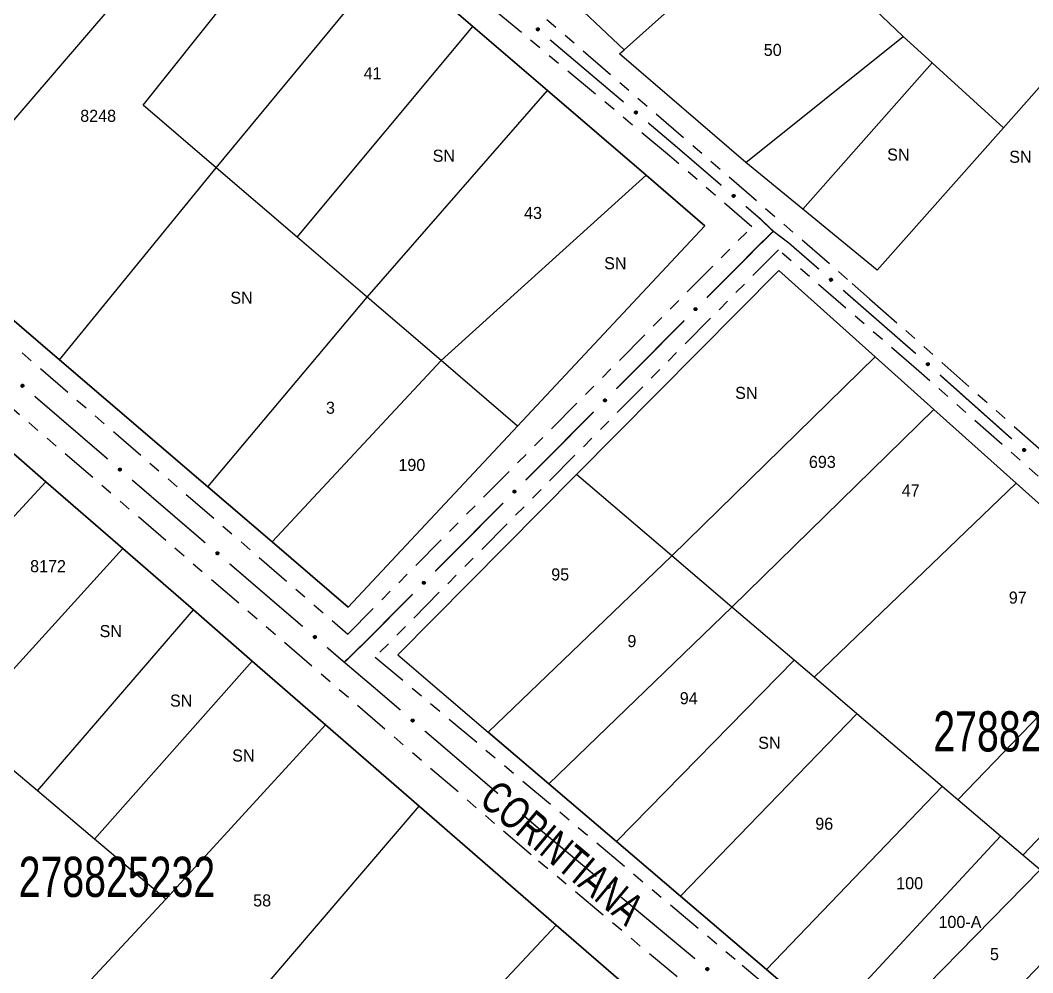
# Model space of a CAD drawing. Extents: x 204373 to 205952, y 4873300 to 4875179.
# Drawn here: x 205538.1 to 205664.1, y 4873929.3 to 4874047.8 of the extents above; entities that cross this region are included whole.
import ezdxf
from ezdxf.enums import TextEntityAlignment as Align

# ---------------------------------------------------------------- set-up
doc = ezdxf.new("R2010")
doc.units = 0
doc.header["$LTSCALE"] = 1.5
doc.header["$MEASUREMENT"] = 0
doc.linetypes.add('TRACO_25', pattern=[8, 3, -1, 1, -1, 1, -1])
for name, color, linetype in [('CD_MALHA_LOTES', 7, 'CONTINUOUS'), ('CD_TXT_QUADRA', 255, 'CONTINUOUS'), ('RU-QUADRA', 220, 'CONTINUOUS'), ('SV-EIXO-RUA-N-PAV', 6, 'CONTINUOUS'), ('SV-RUA-NAO-PAV', 7, 'CONTINUOUS'), ('SV-TXT-RUA-N-PAV', 7, 'CONTINUOUS'), ('Th_NmrPort', 1, 'CONTINUOUS')]:
    doc.layers.add(name, color=color, linetype=linetype)
doc.styles.add('ARIAL', font='ARIAL.SHX')

msp = doc.modelspace()

# ---------------------------------------------------------------- linework, layer by layer
at = {"layer": 'CD_MALHA_LOTES', "linetype": 'Continuous', "flags": 128}
for points in [[(205524.891474, 4874021.064134), (205567.284492, 4874070.396868)], [(205690.905935, 4874068.904923), (205660.471043, 4874034.468843)], [(205553.372406, 4874037.284463), (205574.69969, 4874064.02695)], [(205613.271122, 4874044.177822), (205631.456609, 4874060.42735)], [(205647.987484, 4874045.825038), (205634.862667, 4874058.401983)], [(205562.468212, 4874029.486137), (205584.234424, 4874055.836274)], [(205584.234424, 4874055.836274), (205594.433271, 4874047.075103)], [(205613.271122, 4874044.177822), (205605.342642, 4874051.677458)], [(205572.562407, 4874020.831839), (205594.433271, 4874047.075103)], [(205594.433271, 4874047.075103), (205603.719181, 4874039.098177)], [(205628.411083, 4874030.149104), (205647.987484, 4874045.825038)], [(205651.595254, 4874042.543078), (205647.987484, 4874045.825038)], [(205612.681826, 4874043.651259), (205613.271122, 4874044.177822)], [(205628.411083, 4874030.149104), (205612.681826, 4874043.651259)], [(205635.497877, 4874024.331051), (205651.595254, 4874042.543078)], [(205651.595254, 4874042.543078), (205660.471043, 4874034.468843)], [(205581.262235, 4874013.373007), (205603.719181, 4874039.098177)], [(205603.719181, 4874039.098177), (205615.995252, 4874028.552596)], [(205562.468212, 4874029.486137), (205553.372406, 4874037.284463)], [(205660.471043, 4874034.468843), (205644.766316, 4874016.721931)], [(205635.497877, 4874024.331051), (205628.411083, 4874030.149104)], [(205542.948388, 4874005.596569), (205562.468212, 4874029.486137)], [(205572.562407, 4874020.831839), (205562.468212, 4874029.486137)], [(205590.457021, 4874005.48982), (205615.995252, 4874028.552596)], [(205615.995252, 4874028.552596), (205623.303277, 4874022.274743), (205599.96431, 4873997.329305)], [(205644.766316, 4874016.721931), (205635.497877, 4874024.331051)], [(205542.948388, 4874005.596569), (205524.891474, 4874021.064134)], [(205581.262235, 4874013.373007), (205572.562407, 4874020.831839)], [(205607.337325, 4873991.301533), (205632.50893, 4874016.694525), (205644.522812, 4874005.939133)], [(205561.421071, 4873989.761294), (205581.262235, 4874013.373007)], [(205590.457021, 4874005.48982), (205581.262235, 4874013.373007)], [(205619.203528, 4873981.17475), (205644.522812, 4874005.939133)], [(205644.522812, 4874005.939133), (205651.80988, 4873999.415407)], [(205561.421071, 4873989.761294), (205542.948388, 4874005.596569)], [(205569.431063, 4873982.91149), (205590.457021, 4874005.48982)], [(205599.96431, 4873997.329305), (205590.457021, 4874005.48982)], [(205626.675122, 4873974.80331), (205651.80988, 4873999.415407)], [(205651.80988, 4873999.415407), (205662.053552, 4873990.24479)], [(205532.846715, 4873997.746887), (205541.276687, 4873990.413299)], [(205599.96431, 4873997.329305), (205578.892365, 4873974.806932), (205569.431063, 4873982.91149)], [(205607.337325, 4873991.301533), (205585.073792, 4873968.842191), (205596.319438, 4873959.252155)], [(205619.203528, 4873981.17475), (205607.337325, 4873991.301533)], [(205520.833645, 4873968.277236), (205541.276687, 4873990.413299)], [(205541.276687, 4873990.413299), (205550.843187, 4873982.090997)], [(205569.431063, 4873982.91149), (205561.421071, 4873989.761294)], [(205636.8987, 4873966.0851), (205662.053552, 4873990.24479)], [(205662.053552, 4873990.24479), (205678.571039, 4873975.457559)], [(205530.70413, 4873959.946413), (205550.843187, 4873982.090997)], [(205550.843187, 4873982.090997), (205559.62816, 4873974.448578)], [(205596.319438, 4873959.252155), (205619.203528, 4873981.17475)], [(205626.675122, 4873974.80331), (205619.203528, 4873981.17475)], [(205540.203442, 4873951.928866), (205559.62816, 4873974.448578)], [(205559.62816, 4873974.448578), (205566.966427, 4873968.064711)], [(205603.880453, 4873952.804289), (205626.675122, 4873974.80331)], [(205634.412416, 4873968.205292), (205626.675122, 4873974.80331)], [(205654.789181, 4873950.828899), (205678.571039, 4873975.457559)], [(205612.302426, 4873945.622218), (205634.412416, 4873968.205292)], [(205636.8987, 4873966.0851), (205634.412416, 4873968.205292)], [(205686.331209, 4873968.51029), (205662.880769, 4873943.935615)], [(205547.324167, 4873945.918878), (205566.966427, 4873968.064711)], [(205566.966427, 4873968.064711), (205576.082621, 4873960.134148)], [(205642.23136, 4873961.537647), (205636.8987, 4873966.0851)], [(205620.273321, 4873938.824815), (205642.23136, 4873961.537647)], [(205652.847041, 4873952.48507), (205642.23136, 4873961.537647)], [(205576.082621, 4873960.134148), (205556.19323, 4873938.433269)], [(205576.082621, 4873960.134148), (205587.730799, 4873950.024833)], [(205603.880453, 4873952.804289), (205596.319438, 4873959.252155)], [(205540.203442, 4873951.928866), (205536.775685, 4873954.821939)], [(205547.324167, 4873945.918878), (205540.203442, 4873951.928866)], [(205612.302426, 4873945.622218), (205603.880453, 4873952.804289)], [(205630.988316, 4873929.687306), (205652.847041, 4873952.48507)], [(205654.789181, 4873950.828899), (205652.847041, 4873952.48507)], [(205660.132511, 4873946.272347), (205654.789181, 4873950.828899)], [(205568.562656, 4873927.610818), (205587.730799, 4873950.024833)], [(205587.730799, 4873950.024833), (205604.795675, 4873935.21443)], [(205556.19323, 4873938.433269), (205547.324167, 4873945.918878)], [(205620.273321, 4873938.824815), (205612.302426, 4873945.622218)], [(205638.680032, 4873923.127982), (205660.132511, 4873946.272347)], [(205662.880769, 4873943.935615), (205660.132511, 4873946.272347)], [(205665.050186, 4873942.099955), (205662.880769, 4873943.935615)], [(205642.915172, 4873919.516348), (205665.050186, 4873942.099955)], [(205530.943315, 4873911.297929), (205556.19323, 4873938.433269)], [(205630.988316, 4873929.687306), (205620.273321, 4873938.824815)], [(205649.405695, 4873913.981375), (205671.295892, 4873936.752716)], [(205585.108887, 4873914.206005), (205604.795675, 4873935.21443)], [(205604.795675, 4873935.21443), (205614.419608, 4873926.861932)], [(205638.680032, 4873923.127982), (205630.988316, 4873929.687306)]]:
    msp.add_lwpolyline(points, dxfattribs=at)
at = {"layer": 'RU-QUADRA', "linetype": 'Continuous', "flags": 128}
msp.add_lwpolyline([(205690.905935, 4874068.904923), (205660.471043, 4874034.468843), (205644.766316, 4874016.721931), (205635.497877, 4874024.331051), (205628.411083, 4874030.149104), (205612.681826, 4874043.651259), (205613.271122, 4874044.177822), (205605.342642, 4874051.677458), (205594.388169, 4874060.913401), (205592.619978, 4874059.35384), (205584.179129, 4874067.08005), (205559.194359, 4874088.904209), (205576.213087, 4874108.714338), (205583.155043, 4874116.79491), (205590.321033, 4874125.136261), (205602.611078, 4874139.9374), (205606.091547, 4874140.212287), (205631.363186, 4874119.708956), (205642.862284, 4874109.962137), (205649.947693, 4874103.956431), (205654.009984, 4874100.421178), (205663.422806, 4874092.229567), (205662.922223, 4874091.52951)], close=True, dxfattribs=at)
for points in [[(205753.904132, 4873817.174526), (205697.825653, 4873861.273346), (205682.765573, 4873873.116245), (205670.432882, 4873882.814388), (205662.227872, 4873889.266618), (205655.730089, 4873894.376325), (205643.725406, 4873903.81653), (205641.936567, 4873905.223232), (205614.419608, 4873926.861932), (205604.795675, 4873935.21443), (205587.730799, 4873950.024833), (205576.082621, 4873960.134148), (205566.966427, 4873968.064711), (205559.62816, 4873974.448578), (205550.843187, 4873982.090997), (205541.276687, 4873990.413299), (205532.846715, 4873997.746887), (205524.917347, 4874004.644979), (205508.524524, 4874019.370736), (205494.983531, 4874031.534678), (205487.83731, 4874037.954165), (205478.895012, 4874045.934021), (205461.043641, 4874061.864085)], [(205478.229745, 4874061.034604), (205506.973161, 4874036.412974), (205524.891474, 4874021.064134), (205542.948388, 4874005.596569), (205561.421071, 4873989.761294), (205569.431063, 4873982.91149), (205578.892365, 4873974.806932), (205599.96431, 4873997.329305), (205623.303277, 4874022.274743), (205615.995252, 4874028.552596), (205603.719181, 4874039.098177), (205594.433271, 4874047.075103), (205584.234424, 4874055.836274)], [(205765.928078, 4873897.251429), (205721.470543, 4873937.051906), (205712.27056, 4873945.288162), (205703.086459, 4873953.510202), (205693.682901, 4873961.928709), (205686.331209, 4873968.51029), (205678.571039, 4873975.457559), (205662.053552, 4873990.24479), (205651.80988, 4873999.415407), (205644.522812, 4874005.939133), (205632.50893, 4874016.694525), (205607.337325, 4873991.301533), (205585.073792, 4873968.842191), (205596.319438, 4873959.252155), (205603.880453, 4873952.804289), (205612.302426, 4873945.622218), (205620.273321, 4873938.824815), (205630.988316, 4873929.687306), (205638.680032, 4873923.127982)]]:
    msp.add_lwpolyline(points, dxfattribs=at)
at = {"layer": 'SV-EIXO-RUA-N-PAV'}
for points in [[(205602.484088, 4874046.899632), (205602.53281, 4874046.903908), (205602.575557, 4874046.89762), (205602.609702, 4874046.882113), (205602.636301, 4874046.860543), (205602.661028, 4874046.835411), (205602.680368, 4874046.804572), (205602.694251, 4874046.76559), (205602.698883, 4874046.716746), (205602.689563, 4874046.673378), (205602.676152, 4874046.63909), (205602.655257, 4874046.610059), (205602.630439, 4874046.586447), (205602.597742, 4874046.567417), (205602.558099, 4874046.553734), (205602.508872, 4874046.550265), (205602.467006, 4874046.556717), (205602.434374, 4874046.572583), (205602.405321, 4874046.593774), (205602.380384, 4874046.619735), (205602.361574, 4874046.650116), (205602.347869, 4874046.690054), (205602.345089, 4874046.738687), (205602.351047, 4874046.780517), (205602.366451, 4874046.813363), (205602.387958, 4874046.841497), (205602.412863, 4874046.866604), (205602.443054, 4874046.887335), (205602.484088, 4874046.899632)], [(205614.68425, 4874036.549858), (205614.732926, 4874036.554618), (205614.775734, 4874036.548756), (205614.810031, 4874036.53359), (205614.836844, 4874036.512286), (205614.86182, 4874036.487401), (205614.881466, 4874036.456757), (205614.895736, 4874036.417915), (205614.900855, 4874036.36912), (205614.891967, 4874036.325661), (205614.878898, 4874036.291241), (205614.858293, 4874036.262003), (205614.833712, 4874036.238145), (205614.801205, 4874036.218791), (205614.761702, 4874036.204714), (205614.712511, 4874036.200755), (205614.670583, 4874036.206789), (205614.637794, 4874036.222329), (205614.608532, 4874036.24323), (205614.583338, 4874036.268941), (205614.564226, 4874036.299134), (205614.550124, 4874036.338934), (205614.54686, 4874036.387536), (205614.552401, 4874036.429424), (205614.567477, 4874036.462422), (205614.588703, 4874036.490768), (205614.613357, 4874036.516122), (205614.64334, 4874036.537153), (205614.68425, 4874036.549858)], [(205626.853939, 4874026.161289), (205626.902651, 4874026.165669), (205626.945412, 4874026.159473), (205626.97959, 4874026.14404), (205627.006235, 4874026.122527), (205627.031016, 4874026.097448), (205627.050422, 4874026.066651), (205627.064389, 4874026.027698), (205627.069126, 4874025.978865), (205627.0599, 4874025.935477), (205627.046562, 4874025.90116), (205627.025729, 4874025.872084), (205627.000963, 4874025.848419), (205626.968306, 4874025.829319), (205626.928693, 4874025.81555), (205626.879474, 4874025.811976), (205626.837594, 4874025.818338), (205626.804927, 4874025.834133), (205626.775829, 4874025.855262), (205626.750836, 4874025.881169), (205626.731961, 4874025.91151), (205626.71817, 4874025.951419), (205626.715286, 4874026.000045), (205626.721154, 4874026.041888), (205626.736487, 4874026.074767), (205626.757933, 4874026.102947), (205626.782785, 4874026.128108), (205626.812931, 4874026.148904), (205626.853939, 4874026.161289)], [(205638.980716, 4874015.734361), (205639.029452, 4874015.738467), (205639.072177, 4874015.732031), (205639.106267, 4874015.716405), (205639.132792, 4874015.694743), (205639.157431, 4874015.669525), (205639.176663, 4874015.638619), (205639.190411, 4874015.599589), (205639.194873, 4874015.550729), (205639.185402, 4874015.507394), (205639.171872, 4874015.473153), (205639.150876, 4874015.444195), (205639.125977, 4874015.420669), (205639.093213, 4874015.401753), (205639.053523, 4874015.388208), (205639.004284, 4874015.38491), (205638.962441, 4874015.391508), (205638.929864, 4874015.407487), (205638.900885, 4874015.428779), (205638.876038, 4874015.454826), (205638.857335, 4874015.485273), (205638.843768, 4874015.525259), (205638.841157, 4874015.573901), (205638.847261, 4874015.61571), (205638.862779, 4874015.648502), (205638.884384, 4874015.676561), (205638.909377, 4874015.701581), (205638.939639, 4874015.722207), (205638.980716, 4874015.734361)], [(205621.971366, 4874011.862392), (205621.970502, 4874011.911292), (205621.979758, 4874011.953497), (205621.99761, 4874011.986476), (205622.020984, 4874012.011505), (205622.047781, 4874012.034417), (205622.079895, 4874012.051557), (205622.119751, 4874012.062685), (205622.168799, 4874012.063897), (205622.21141, 4874012.051573), (205622.244678, 4874012.035801), (205622.27218, 4874012.01293), (205622.294003, 4874011.986526), (205622.310703, 4874011.952579), (205622.321587, 4874011.912079), (205622.321611, 4874011.86273), (205622.312253, 4874011.821416), (205622.294148, 4874011.78997), (205622.27098, 4874011.762467), (205622.243343, 4874011.739403), (205622.211722, 4874011.72276), (205622.170925, 4874011.711876), (205622.122217, 4874011.712497), (205622.080905, 4874011.721361), (205622.049214, 4874011.739019), (205622.02265, 4874011.762438), (205621.999342, 4874011.789035), (205621.980769, 4874011.820599), (205621.971366, 4874011.862392)], [(205651.041156, 4874005.218267), (205651.089938, 4874005.221783), (205651.132583, 4874005.21483), (205651.166481, 4874005.198793), (205651.192741, 4874005.176812), (205651.217074, 4874005.151297), (205651.235931, 4874005.120161), (205651.249205, 4874005.080967), (205651.253076, 4874005.032057), (205651.243082, 4874004.98884), (205651.229138, 4874004.954765), (205651.207793, 4874004.926063), (205651.182611, 4874004.90284), (205651.149621, 4874004.884322), (205651.10977, 4874004.871258), (205651.060495, 4874004.868556), (205651.018734, 4874004.87566), (205650.986353, 4874004.892032), (205650.957634, 4874004.913673), (205650.933104, 4874004.940019), (205650.91477, 4874004.97069), (205650.901689, 4874005.010837), (205650.899666, 4874005.059506), (205650.906276, 4874005.101239), (205650.922189, 4874005.133841), (205650.944132, 4874005.161636), (205650.969425, 4874005.186352), (205650.999935, 4874005.206611), (205651.041156, 4874005.218267)], [(205538.304991, 4874002.533002), (205538.353702, 4874002.537394), (205538.396465, 4874002.531207), (205538.430646, 4874002.515782), (205538.457296, 4874002.494276), (205538.482083, 4874002.469202), (205538.501496, 4874002.43841), (205538.515472, 4874002.399461), (205538.520221, 4874002.350628), (205538.511005, 4874002.307238), (205538.497675, 4874002.272918), (205538.476849, 4874002.243837), (205538.452088, 4874002.220166), (205538.419436, 4874002.201059), (205538.379826, 4874002.187281), (205538.330608, 4874002.183695), (205538.288726, 4874002.190047), (205538.256056, 4874002.205835), (205538.226953, 4874002.226957), (205538.201954, 4874002.252858), (205538.183072, 4874002.283195), (205538.169272, 4874002.3231), (205538.166376, 4874002.371726), (205538.172234, 4874002.41357), (205538.187559, 4874002.446453), (205538.208999, 4874002.474637), (205538.233845, 4874002.499804), (205538.263986, 4874002.520607), (205538.304991, 4874002.533002)], [(205610.697424, 4874000.509056), (205610.69656, 4874000.557957), (205610.705816, 4874000.600161), (205610.723668, 4874000.63314), (205610.747042, 4874000.658169), (205610.773839, 4874000.681081), (205610.805953, 4874000.698221), (205610.845809, 4874000.709349), (205610.894857, 4874000.710561), (205610.937468, 4874000.698237), (205610.970737, 4874000.682465), (205610.998239, 4874000.659595), (205611.020061, 4874000.63319), (205611.036762, 4874000.599243), (205611.047645, 4874000.558743), (205611.047669, 4874000.509394), (205611.038311, 4874000.46808), (205611.020206, 4874000.436635), (205610.997039, 4874000.409132), (205610.969401, 4874000.386068), (205610.93778, 4874000.369424), (205610.896983, 4874000.35854), (205610.848275, 4874000.359161), (205610.806963, 4874000.368025), (205610.775272, 4874000.385683), (205610.748708, 4874000.409102), (205610.7254, 4874000.435699), (205610.706827, 4874000.467263), (205610.697424, 4874000.509056)], [(205663.030488, 4873994.538958), (205663.079245, 4873994.542805), (205663.121936, 4873994.536142), (205663.155943, 4873994.520336), (205663.182352, 4873994.498533), (205663.206857, 4873994.473184), (205663.225925, 4873994.442177), (205663.239465, 4873994.403074), (205663.243667, 4873994.354191), (205663.233967, 4873994.310907), (205663.220255, 4873994.276739), (205663.199105, 4873994.247892), (205663.174082, 4873994.224499), (205663.141218, 4873994.205758), (205663.101457, 4873994.192423), (205663.052201, 4873994.189386), (205663.010393, 4873994.196206), (205662.977902, 4873994.212358), (205662.949036, 4873994.233804), (205662.924328, 4873994.259983), (205662.905786, 4873994.290528), (205662.892433, 4873994.330585), (205662.89008, 4873994.37924), (205662.896406, 4873994.421017), (205662.912097, 4873994.453726), (205662.933851, 4873994.481669), (205662.958976, 4873994.506557), (205662.989348, 4873994.527022), (205663.030488, 4873994.538958)], [(205550.442425, 4873992.107903), (205550.491136, 4873992.112295), (205550.533899, 4873992.106108), (205550.56808, 4873992.090683), (205550.594731, 4873992.069176), (205550.619517, 4873992.044103), (205550.638931, 4873992.013311), (205550.652906, 4873991.974362), (205550.657655, 4873991.925529), (205550.648439, 4873991.882139), (205550.635109, 4873991.847819), (205550.614283, 4873991.818738), (205550.589522, 4873991.795067), (205550.55687, 4873991.77596), (205550.517261, 4873991.762182), (205550.468042, 4873991.758596), (205550.42616, 4873991.764948), (205550.39349, 4873991.780736), (205550.364387, 4873991.801858), (205550.339388, 4873991.827759), (205550.320506, 4873991.858095), (205550.306706, 4873991.898001), (205550.30381, 4873991.946627), (205550.309668, 4873991.988471), (205550.324994, 4873992.021354), (205550.346433, 4873992.049538), (205550.371279, 4873992.074705), (205550.40142, 4873992.095508), (205550.442425, 4873992.107903)], [(205599.423482, 4873989.15572), (205599.422618, 4873989.204621), (205599.431874, 4873989.246825), (205599.449726, 4873989.279804), (205599.473101, 4873989.304833), (205599.499897, 4873989.327745), (205599.532011, 4873989.344885), (205599.571867, 4873989.356014), (205599.620915, 4873989.357225), (205599.663526, 4873989.344901), (205599.696795, 4873989.329129), (205599.724297, 4873989.306259), (205599.746119, 4873989.279854), (205599.76282, 4873989.245908), (205599.773703, 4873989.205407), (205599.773728, 4873989.156058), (205599.764369, 4873989.114744), (205599.746264, 4873989.083299), (205599.723097, 4873989.055796), (205599.695459, 4873989.032732), (205599.663839, 4873989.016089), (205599.623041, 4873989.005204), (205599.574333, 4873989.005825), (205599.533021, 4873989.014689), (205599.50133, 4873989.032348), (205599.474766, 4873989.055766), (205599.451459, 4873989.082363), (205599.432885, 4873989.113927), (205599.423482, 4873989.15572)], [(205562.57986, 4873981.682804), (205562.62857, 4873981.687195), (205562.671333, 4873981.681009), (205562.705514, 4873981.665584), (205562.732165, 4873981.644077), (205562.756952, 4873981.619004), (205562.776365, 4873981.588212), (205562.790341, 4873981.549263), (205562.795089, 4873981.50043), (205562.785873, 4873981.45704), (205562.772543, 4873981.42272), (205562.751717, 4873981.393639), (205562.726956, 4873981.369968), (205562.694304, 4873981.350861), (205562.654695, 4873981.337083), (205562.605476, 4873981.333496), (205562.563594, 4873981.339849), (205562.530924, 4873981.355637), (205562.501821, 4873981.376759), (205562.476822, 4873981.40266), (205562.45794, 4873981.432996), (205562.44414, 4873981.472902), (205562.441244, 4873981.521528), (205562.447103, 4873981.563372), (205562.462428, 4873981.596255), (205562.483868, 4873981.624439), (205562.508714, 4873981.649606), (205562.538855, 4873981.670409), (205562.57986, 4873981.682804)], [(205588.149541, 4873977.802384), (205588.148676, 4873977.851285), (205588.157933, 4873977.893489), (205588.175785, 4873977.926468), (205588.199159, 4873977.951497), (205588.225956, 4873977.97441), (205588.258069, 4873977.991549), (205588.297925, 4873978.002678), (205588.346973, 4873978.003889), (205588.389585, 4873977.991565), (205588.422853, 4873977.975793), (205588.450355, 4873977.952923), (205588.472177, 4873977.926518), (205588.488878, 4873977.892572), (205588.499761, 4873977.852071), (205588.499786, 4873977.802722), (205588.490427, 4873977.761408), (205588.472322, 4873977.729963), (205588.449155, 4873977.70246), (205588.421517, 4873977.679396), (205588.389897, 4873977.662753), (205588.349099, 4873977.651869), (205588.300391, 4873977.65249), (205588.259079, 4873977.661353), (205588.227388, 4873977.679012), (205588.200825, 4873977.70243), (205588.177517, 4873977.729028), (205588.158943, 4873977.760591), (205588.149541, 4873977.802384)], [(205574.71857, 4873971.259248), (205574.767279, 4873971.263656), (205574.810044, 4873971.257485), (205574.84423, 4873971.242071), (205574.870888, 4873971.220573), (205574.895684, 4873971.195509), (205574.915107, 4873971.164723), (205574.929096, 4873971.125778), (205574.933861, 4873971.076947), (205574.92466, 4873971.033554), (205574.911342, 4873970.99923), (205574.890526, 4873970.970142), (205574.865773, 4873970.946462), (205574.833127, 4873970.927344), (205574.793522, 4873970.913553), (205574.744305, 4873970.90995), (205574.702421, 4873970.916288), (205574.669746, 4873970.932065), (205574.640635, 4873970.953177), (205574.615628, 4873970.979069), (205574.596735, 4873971.0094), (205574.582921, 4873971.0493), (205574.580009, 4873971.097925), (205574.585854, 4873971.139771), (205574.601167, 4873971.172659), (205574.622598, 4873971.200851), (205574.647435, 4873971.226026), (205574.677569, 4873971.24684), (205574.71857, 4873971.259248)], [(205586.885946, 4873960.869424), (205586.93465, 4873960.873892), (205586.977422, 4873960.867773), (205587.011627, 4873960.852401), (205587.038311, 4873960.830936), (205587.063137, 4873960.805902), (205587.082598, 4873960.775139), (205587.096635, 4873960.736212), (205587.10146, 4873960.687387), (205587.092312, 4873960.643983), (205587.079035, 4873960.609642), (205587.058255, 4873960.580529), (205587.033531, 4873960.556819), (205587.000909, 4873960.537661), (205586.961321, 4873960.523821), (205586.912108, 4873960.520158), (205586.870216, 4873960.526444), (205586.837522, 4873960.542181), (205586.808385, 4873960.563258), (205586.783346, 4873960.58912), (205586.764417, 4873960.619427), (205586.750554, 4873960.659311), (205586.747582, 4873960.707932), (205586.753376, 4873960.749785), (205586.768649, 4873960.782692), (205586.790045, 4873960.81091), (205586.814852, 4873960.836115), (205586.84496, 4873960.856966), (205586.885946, 4873960.869424)], [(205599.039657, 4873950.463306), (205599.088361, 4873950.467773), (205599.131133, 4873950.461654), (205599.165338, 4873950.446282), (205599.192022, 4873950.424817), (205599.216848, 4873950.399783), (205599.236309, 4873950.369021), (205599.250346, 4873950.330094), (205599.255171, 4873950.281268), (205599.246023, 4873950.237864), (205599.232747, 4873950.203524), (205599.211966, 4873950.17441), (205599.187242, 4873950.1507), (205599.15462, 4873950.131542), (205599.115032, 4873950.117702), (205599.065819, 4873950.114039), (205599.023927, 4873950.120326), (205598.991233, 4873950.136063), (205598.962096, 4873950.157139), (205598.937057, 4873950.183001), (205598.918128, 4873950.213308), (205598.904265, 4873950.253192), (205598.901293, 4873950.301813), (205598.907087, 4873950.343666), (205598.92236, 4873950.376573), (205598.943756, 4873950.404791), (205598.968563, 4873950.429997), (205598.998671, 4873950.450847), (205599.039657, 4873950.463306)], [(205611.285452, 4873940.168561), (205611.334091, 4873940.173693), (205611.376943, 4873940.168157), (205611.411354, 4873940.153254), (205611.438329, 4873940.132155), (205611.463494, 4873940.107461), (205611.483373, 4873940.076968), (205611.49794, 4873940.038236), (205611.50343, 4873939.989481), (205611.494875, 4873939.945956), (205611.482068, 4873939.911437), (205611.461687, 4873939.882043), (205611.437289, 4873939.857998), (205611.404931, 4873939.838396), (205611.365536, 4873939.824018), (205611.316377, 4873939.819683), (205611.274404, 4873939.825398), (205611.241498, 4873939.840688), (205611.212076, 4873939.861365), (205611.186687, 4873939.886883), (205611.167346, 4873939.916928), (205611.15294, 4873939.95662), (205611.149305, 4873940.005196), (205611.154527, 4873940.047124), (205611.16935, 4873940.080236), (205611.190359, 4873940.108743), (205611.214819, 4873940.134285), (205611.244641, 4873940.155544), (205611.285452, 4873940.168561)], [(205623.58, 4873929.929221), (205623.628639, 4873929.934353), (205623.671491, 4873929.928817), (205623.705902, 4873929.913914), (205623.732877, 4873929.892815), (205623.758042, 4873929.868121), (205623.777921, 4873929.837627), (205623.792488, 4873929.798895), (205623.797978, 4873929.750141), (205623.789423, 4873929.706616), (205623.776616, 4873929.672097), (205623.756235, 4873929.642703), (205623.731837, 4873929.618658), (205623.699479, 4873929.599056), (205623.660084, 4873929.584678), (205623.610925, 4873929.580343), (205623.568952, 4873929.586058), (205623.536046, 4873929.601347), (205623.506624, 4873929.622024), (205623.481235, 4873929.647542), (205623.461894, 4873929.677588), (205623.447488, 4873929.717279), (205623.443853, 4873929.765855), (205623.449075, 4873929.807784), (205623.463898, 4873929.840896), (205623.484907, 4873929.869403), (205623.509367, 4873929.894945), (205623.539189, 4873929.916204), (205623.58, 4873929.929221)]]:
    msp.add_lwpolyline(points, close=True, dxfattribs=at)
for points in [[(205602.345089, 4874046.738687), (205602.597742, 4874046.567417)], [(205602.347869, 4874046.690054), (205602.558099, 4874046.553734)], [(205602.349056, 4874046.757426), (205602.609825, 4874046.579228)], [(205602.350385, 4874046.71302), (205602.575281, 4874046.562177)], [(205602.351047, 4874046.780517), (205602.630439, 4874046.586447)], [(205602.360445, 4874046.668288), (205602.52731, 4874046.556717)], [(205602.360874, 4874046.79409), (205602.640236, 4874046.599845)], [(205602.361574, 4874046.650116), (205602.508872, 4874046.550265)], [(205602.366451, 4874046.813363), (205602.655257, 4874046.610059)], [(205602.37468, 4874046.632571), (205602.482762, 4874046.557313)], [(205602.378889, 4874046.825406), (205602.662666, 4874046.623745)], [(205602.380384, 4874046.619735), (205602.467006, 4874046.556717)], [(205602.387958, 4874046.841497), (205602.676152, 4874046.63909)], [(205602.403994, 4874046.852405), (205602.680257, 4874046.660834)], [(205602.412863, 4874046.866604), (205602.689563, 4874046.673378)], [(205602.431447, 4874046.873772), (205602.691041, 4874046.698391)], [(205602.443054, 4874046.887335), (205602.698883, 4874046.716746)], [(205602.463033, 4874046.891573), (205602.69267, 4874046.742046)], [(205602.484088, 4874046.899632), (205602.694251, 4874046.76559)], [(205602.510722, 4874046.900883), (205602.681435, 4874046.789594)], [(205602.53281, 4874046.903908), (205602.680368, 4874046.804572)], [(205602.557193, 4874046.900428), (205602.663351, 4874046.825029)], [(205602.575557, 4874046.89762), (205602.661028, 4874046.835411)], [(205614.54686, 4874036.387536), (205614.801205, 4874036.218791)], [(205614.550124, 4874036.338934), (205614.761702, 4874036.204714)], [(205614.550641, 4874036.406313), (205614.81317, 4874036.230722)], [(205614.552401, 4874036.429424), (205614.833712, 4874036.238145)], [(205614.552411, 4874036.361923), (205614.778799, 4874036.213328)], [(205614.562092, 4874036.443094), (205614.843374, 4874036.251641)], [(205614.562916, 4874036.317294), (205614.730883, 4874036.20739)], [(205614.564226, 4874036.299134), (205614.712511, 4874036.200755)], [(205614.567477, 4874036.462422), (205614.858293, 4874036.262003)], [(205614.577506, 4874036.28172), (205614.686333, 4874036.207542)], [(205614.579795, 4874036.474587), (205614.865565, 4874036.275763)], [(205614.583338, 4874036.268941), (205614.670583, 4874036.206789)], [(205614.588703, 4874036.490768), (205614.878898, 4874036.291241)], [(205614.604629, 4874036.501835), (205614.882786, 4874036.313025)], [(205614.613357, 4874036.516122), (205614.891967, 4874036.325661)], [(205614.631868, 4874036.523475), (205614.893196, 4874036.350687)], [(205614.64334, 4874036.537153), (205614.900855, 4874036.36912)], [(205614.663275, 4874036.541589), (205614.89439, 4874036.394357)], [(205614.68425, 4874036.549858), (205614.895736, 4874036.417915)], [(205614.710869, 4874036.551373), (205614.882682, 4874036.44179)], [(205614.732926, 4874036.554618), (205614.881466, 4874036.456757)], [(205614.757343, 4874036.551382), (205614.864247, 4874036.477043)], [(205614.775734, 4874036.548756), (205614.86182, 4874036.487401)], [(205626.757933, 4874026.102947), (205627.046562, 4874025.90116)], [(205626.773946, 4874026.11389), (205627.05062, 4874025.922913)], [(205626.782785, 4874026.128108), (205627.0599, 4874025.935477)], [(205626.801354, 4874026.135316), (205627.061324, 4874025.960493)], [(205626.812931, 4874026.148904), (205627.069126, 4874025.978865)], [(205626.832901, 4874026.153184), (205627.062858, 4874026.004152)], [(205626.853939, 4874026.161289), (205627.064389, 4874026.027698)], [(205626.88057, 4874026.162597), (205627.051522, 4874026.051675)], [(205626.902651, 4874026.165669), (205627.050422, 4874026.066651)], [(205626.927042, 4874026.162242), (205627.033362, 4874026.087071)], [(205626.945412, 4874026.159473), (205627.031016, 4874026.097448)], [(205626.715286, 4874026.000045), (205626.968306, 4874025.829319)], [(205626.71817, 4874025.951419), (205626.928693, 4874025.81555)], [(205626.719213, 4874026.018792), (205626.980364, 4874025.841156)], [(205626.720637, 4874025.974389), (205626.945857, 4874025.824031)], [(205626.721154, 4874026.041888), (205627.000963, 4874025.848419)], [(205626.730793, 4874025.92968), (205626.897897, 4874025.818467)], [(205626.730952, 4874026.055482), (205627.01073, 4874025.861838)], [(205626.731961, 4874025.91151), (205626.879474, 4874025.811976)], [(205626.736487, 4874026.074767), (205627.025729, 4874025.872084)], [(205626.745105, 4874025.893993), (205626.853349, 4874025.818967)], [(205626.748899, 4874026.086836), (205627.033109, 4874025.885786)], [(205626.750836, 4874025.881169), (205626.837594, 4874025.818338)], [(205638.841157, 4874015.573901), (205639.093213, 4874015.401753)], [(205638.843768, 4874015.525259), (205639.053523, 4874015.388208)], [(205638.84519, 4874015.592625), (205639.105337, 4874015.413522)], [(205638.846364, 4874015.548215), (205639.070735, 4874015.396591)], [(205638.847261, 4874015.61571), (205639.125977, 4874015.420669)], [(205638.856269, 4874015.503449), (205639.022744, 4874015.391298)], [(205638.857135, 4874015.629249), (205639.135819, 4874015.434033)], [(205638.857335, 4874015.485273), (205639.004284, 4874015.38491)], [(205638.862779, 4874015.648502), (205639.150876, 4874015.444195)], [(205638.870379, 4874015.467682), (205638.978199, 4874015.392048)], [(205638.875259, 4874015.660501), (205639.158332, 4874015.457855)], [(205638.876038, 4874015.454826), (205638.962441, 4874015.391508)], [(205638.884384, 4874015.676561), (205639.171872, 4874015.473153)], [(205638.900457, 4874015.687413), (205639.176052, 4874015.494883)], [(205638.909377, 4874015.701581), (205639.185402, 4874015.507394)], [(205638.927985, 4874015.708685), (205639.186967, 4874015.532401)], [(205638.939639, 4874015.722207), (205639.194873, 4874015.550729)], [(205638.959632, 4874015.726375), (205639.188748, 4874015.576051)], [(205638.980716, 4874015.734361), (205639.190411, 4874015.599589)], [(205639.007353, 4874015.735519), (205639.177679, 4874015.623637)], [(205639.029452, 4874015.738467), (205639.176663, 4874015.638619)], [(205639.053823, 4874015.734903), (205639.159718, 4874015.659135)], [(205639.072177, 4874015.732031), (205639.157431, 4874015.669525)], [(205621.970502, 4874011.911292), (205622.079895, 4874012.051557)], [(205621.971366, 4874011.862392), (205622.119751, 4874012.062685)], [(205621.971978, 4874011.889047), (205622.094911, 4874012.051577)], [(205621.975675, 4874011.935374), (205622.0583, 4874012.03601)], [(205621.977936, 4874011.840825), (205622.143126, 4874012.059465)], [(205621.979758, 4874011.953497), (205622.047781, 4874012.034417)], [(205621.980769, 4874011.820599), (205622.168799, 4874012.063897)], [(205621.993489, 4874011.808074), (205622.186562, 4874012.054793)], [(205621.999342, 4874011.789035), (205622.21141, 4874012.051573)], [(205622.012888, 4874011.779196), (205622.223274, 4874012.041413)], [(205622.02265, 4874011.762438), (205622.244678, 4874012.035801)], [(205622.038069, 4874011.752268), (205622.259045, 4874012.021277)], [(205622.049214, 4874011.739019), (205622.27218, 4874012.01293)], [(205622.06805, 4874011.732111), (205622.281321, 4874011.997233)], [(205622.080905, 4874011.721361), (205622.294003, 4874011.986526)], [(205622.103801, 4874011.717763), (205622.299765, 4874011.965457)], [(205622.122217, 4874011.712497), (205622.310703, 4874011.952579)], [(205622.148191, 4874011.715989), (205622.314363, 4874011.929808)], [(205622.170925, 4874011.711876), (205622.321587, 4874011.912079)], [(205622.193516, 4874011.722902), (205622.316462, 4874011.881572)], [(205622.211722, 4874011.72276), (205622.321611, 4874011.86273)], [(205622.23014, 4874011.734609), (205622.312758, 4874011.837175)], [(205622.243343, 4874011.739403), (205622.312253, 4874011.821416)], [(205650.899666, 4874005.059506), (205651.149621, 4874004.884322)], [(205650.901689, 4874005.010837), (205651.10977, 4874004.871258)], [(205650.903925, 4874005.078181), (205651.161886, 4874004.895943)], [(205650.904562, 4874005.03376), (205651.127082, 4874004.879433)], [(205650.906276, 4874005.101239), (205651.182611, 4874004.90284)], [(205650.913924, 4874004.988877), (205651.07903, 4874004.87472)], [(205650.91477, 4874004.97069), (205651.060495, 4874004.868556)], [(205650.916312, 4874005.114657), (205651.192615, 4874004.916084)], [(205650.922189, 4874005.133841), (205651.207793, 4874004.926063)], [(205650.927601, 4874004.952942), (205651.034498, 4874004.87601)], [(205650.933104, 4874004.940019), (205651.018734, 4874004.87566)], [(205650.934813, 4874005.145688), (205651.215414, 4874004.939632)], [(205650.944132, 4874005.161636), (205651.229138, 4874004.954765)], [(205650.960335, 4874005.172293), (205651.233581, 4874004.976443)], [(205650.969425, 4874005.186352), (205651.243082, 4874004.98884)], [(205650.988118, 4874005.19323), (205651.244949, 4874005.013826)], [(205650.999935, 4874005.206611), (205651.253076, 4874005.032057)], [(205651.019977, 4874005.210537), (205651.247257, 4874005.057451)], [(205651.041156, 4874005.218267), (205651.249205, 4874005.080967)], [(205651.067806, 4874005.219103), (205651.236765, 4874005.105168)], [(205651.089938, 4874005.221783), (205651.235931, 4874005.120161)], [(205651.114265, 4874005.217924), (205651.219235, 4874005.14088)], [(205651.132583, 4874005.21483), (205651.217074, 4874005.151297)], [(205538.166376, 4874002.371726), (205538.419436, 4874002.201059)], [(205538.169272, 4874002.3231), (205538.379826, 4874002.187281)], [(205538.170299, 4874002.390474), (205538.431491, 4874002.212898)], [(205538.171733, 4874002.346071), (205538.396988, 4874002.195765)], [(205538.172234, 4874002.41357), (205538.452088, 4874002.220166)], [(205538.1819, 4874002.301364), (205538.349029, 4874002.19019)], [(205538.182028, 4874002.427167), (205538.461852, 4874002.233588)], [(205538.183072, 4874002.283195), (205538.330608, 4874002.183695)], [(205538.187559, 4874002.446453), (205538.476849, 4874002.243837)], [(205538.196219, 4874002.265681), (205538.304481, 4874002.19068)], [(205538.199969, 4874002.458525), (205538.484225, 4874002.257541)], [(205538.201954, 4874002.252858), (205538.288726, 4874002.190047)], [(205538.208999, 4874002.474637), (205538.497675, 4874002.272918)], [(205538.225009, 4874002.485584), (205538.501728, 4874002.294672)], [(205538.233845, 4874002.499804), (205538.511005, 4874002.307238)], [(205538.252412, 4874002.507016), (205538.512423, 4874002.332254)], [(205538.263986, 4874002.520607), (205538.520221, 4874002.350628)], [(205538.283955, 4874002.524893), (205538.513947, 4874002.375914)], [(205538.304991, 4874002.533002), (205538.515472, 4874002.399461)], [(205538.331621, 4874002.534316), (205538.5026, 4874002.423434)], [(205538.353702, 4874002.537394), (205538.501496, 4874002.43841)], [(205538.378094, 4874002.533972), (205538.484432, 4874002.458826)], [(205538.396465, 4874002.531207), (205538.482083, 4874002.469202)], [(205610.69656, 4874000.557957), (205610.805953, 4874000.698221)], [(205610.697424, 4874000.509056), (205610.845809, 4874000.709349)], [(205610.698036, 4874000.535711), (205610.820969, 4874000.698241)], [(205610.701733, 4874000.582038), (205610.784358, 4874000.682674)], [(205610.703994, 4874000.487489), (205610.869184, 4874000.706129)], [(205610.705816, 4874000.600161), (205610.773839, 4874000.681081)], [(205610.706827, 4874000.467263), (205610.894857, 4874000.710561)], [(205610.719547, 4874000.454738), (205610.91262, 4874000.701457)], [(205610.7254, 4874000.435699), (205610.937468, 4874000.698237)], [(205610.738946, 4874000.42586), (205610.949332, 4874000.688078)], [(205610.748708, 4874000.409102), (205610.970737, 4874000.682465)], [(205610.764127, 4874000.398932), (205610.985103, 4874000.667941)], [(205610.775272, 4874000.385683), (205610.998239, 4874000.659595)], [(205610.794108, 4874000.378775), (205611.007379, 4874000.643897)], [(205610.806963, 4874000.368025), (205611.020061, 4874000.63319)], [(205610.829859, 4874000.364427), (205611.025823, 4874000.612121)], [(205610.848275, 4874000.359161), (205611.036762, 4874000.599243)], [(205610.874249, 4874000.362653), (205611.040421, 4874000.576472)], [(205610.896983, 4874000.35854), (205611.047645, 4874000.558743)], [(205610.919574, 4874000.369566), (205611.04252, 4874000.528236)], [(205610.93778, 4874000.369424), (205611.047669, 4874000.509394)], [(205610.956198, 4874000.381273), (205611.038816, 4874000.483839)], [(205610.969401, 4874000.386068), (205611.038311, 4874000.46808)], [(205662.89008, 4873994.37924), (205663.141218, 4873994.205758)], [(205662.892433, 4873994.330585), (205663.101457, 4873994.192423)], [(205662.894212, 4873994.397944), (205663.153404, 4873994.217462)], [(205662.895151, 4873994.353528), (205663.118713, 4873994.200715)], [(205662.896406, 4873994.421017), (205663.174082, 4873994.224499)], [(205662.904817, 4873994.30871), (205663.070695, 4873994.195676)], [(205662.905786, 4873994.290528), (205663.052201, 4873994.189386)], [(205662.906351, 4873994.434503), (205663.183995, 4873994.237811)], [(205662.912097, 4873994.453726), (205663.199105, 4873994.247892)], [(205662.918737, 4873994.272868), (205663.026154, 4873994.196663)], [(205662.924328, 4873994.259983), (205663.010393, 4873994.196206)], [(205662.924641, 4873994.465659), (205663.206635, 4873994.261513)], [(205662.933851, 4873994.481669), (205663.220255, 4873994.276739)], [(205662.949982, 4873994.492437), (205663.224551, 4873994.298446)], [(205662.958976, 4873994.506557), (205663.233967, 4873994.310907)], [(205662.977622, 4873994.513562), (205663.235664, 4873994.335906)], [(205662.989348, 4873994.527022), (205663.243667, 4873994.354191)], [(205663.009363, 4873994.531084), (205663.237677, 4873994.379546)], [(205663.030488, 4873994.538958), (205663.239465, 4873994.403074)], [(205663.057132, 4873994.539975), (205663.226861, 4873994.42719)], [(205663.079245, 4873994.542805), (205663.225925, 4873994.442177)], [(205663.103598, 4873994.539112), (205663.209089, 4873994.462782)], [(205663.121936, 4873994.536142), (205663.206857, 4873994.473184)], [(205550.362443, 4873992.060485), (205550.639162, 4873991.869573)], [(205550.371279, 4873992.074705), (205550.648439, 4873991.882139)], [(205550.389846, 4873992.081917), (205550.649857, 4873991.907155)], [(205550.40142, 4873992.095508), (205550.657655, 4873991.925529)], [(205550.421389, 4873992.099793), (205550.651382, 4873991.950815)], [(205550.442425, 4873992.107903), (205550.652906, 4873991.974362)], [(205550.469056, 4873992.109217), (205550.640034, 4873991.998335)], [(205550.491136, 4873992.112295), (205550.638931, 4873992.013311)], [(205550.515528, 4873992.108873), (205550.621866, 4873992.033727)], [(205550.533899, 4873992.106108), (205550.619517, 4873992.044103)], [(205550.30381, 4873991.946627), (205550.55687, 4873991.77596)], [(205550.306706, 4873991.898001), (205550.517261, 4873991.762182)], [(205550.307733, 4873991.965375), (205550.568925, 4873991.787799)], [(205550.309167, 4873991.920972), (205550.534422, 4873991.770666)], [(205550.309668, 4873991.988471), (205550.589522, 4873991.795067)], [(205550.319334, 4873991.876265), (205550.486464, 4873991.765091)], [(205550.319463, 4873992.002068), (205550.599287, 4873991.808489)], [(205550.320506, 4873991.858095), (205550.468042, 4873991.758596)], [(205550.324994, 4873992.021354), (205550.614283, 4873991.818738)], [(205550.333654, 4873991.840582), (205550.441915, 4873991.765581)], [(205550.337403, 4873992.033426), (205550.62166, 4873991.832442)], [(205550.339388, 4873991.827759), (205550.42616, 4873991.764948)], [(205550.346433, 4873992.049538), (205550.635109, 4873991.847819)], [(205599.422618, 4873989.204621), (205599.532011, 4873989.344885)], [(205599.423482, 4873989.15572), (205599.571867, 4873989.356014)], [(205599.424094, 4873989.182376), (205599.547027, 4873989.344905)], [(205599.427791, 4873989.228702), (205599.510416, 4873989.329339)], [(205599.430052, 4873989.134153), (205599.595243, 4873989.352793)], [(205599.431874, 4873989.246825), (205599.499897, 4873989.327745)], [(205599.432885, 4873989.113927), (205599.620915, 4873989.357225)], [(205599.445605, 4873989.101402), (205599.638678, 4873989.348121)], [(205599.451459, 4873989.082363), (205599.663526, 4873989.344901)], [(205599.465004, 4873989.072524), (205599.67539, 4873989.334742)], [(205599.474766, 4873989.055766), (205599.696795, 4873989.329129)], [(205599.490185, 4873989.045596), (205599.711161, 4873989.314605)], [(205599.50133, 4873989.032348), (205599.724297, 4873989.306259)], [(205599.520167, 4873989.025439), (205599.733437, 4873989.290561)], [(205599.533021, 4873989.014689), (205599.746119, 4873989.279854)], [(205599.555917, 4873989.011091), (205599.751881, 4873989.258786)], [(205599.574333, 4873989.005825), (205599.76282, 4873989.245908)], [(205599.600307, 4873989.009318), (205599.766479, 4873989.223137)], [(205599.623041, 4873989.005204), (205599.773703, 4873989.205407)], [(205599.645632, 4873989.016231), (205599.768578, 4873989.174901)], [(205599.663839, 4873989.016089), (205599.773728, 4873989.156058)], [(205599.682256, 4873989.027938), (205599.764875, 4873989.130504)], [(205599.695459, 4873989.032732), (205599.764369, 4873989.114744)], [(205562.441244, 4873981.521528), (205562.694304, 4873981.350861)], [(205562.44414, 4873981.472902), (205562.654695, 4873981.337083)], [(205562.445167, 4873981.540276), (205562.706359, 4873981.3627)], [(205562.446601, 4873981.495873), (205562.671857, 4873981.345567)], [(205562.447103, 4873981.563372), (205562.726956, 4873981.369968)], [(205562.456768, 4873981.451166), (205562.623898, 4873981.339992)], [(205562.456897, 4873981.576969), (205562.736721, 4873981.38339)], [(205562.45794, 4873981.432996), (205562.605476, 4873981.333496)], [(205562.462428, 4873981.596255), (205562.751717, 4873981.393639)], [(205562.471088, 4873981.415482), (205562.579349, 4873981.340482)], [(205562.474837, 4873981.608327), (205562.759094, 4873981.407343)], [(205562.476822, 4873981.40266), (205562.563594, 4873981.339849)], [(205562.483868, 4873981.624439), (205562.772543, 4873981.42272)], [(205562.499878, 4873981.635386), (205562.776596, 4873981.444474)], [(205562.508714, 4873981.649606), (205562.785873, 4873981.45704)], [(205562.52728, 4873981.656818), (205562.787291, 4873981.482056)], [(205562.538855, 4873981.670409), (205562.795089, 4873981.50043)], [(205562.558823, 4873981.674694), (205562.788816, 4873981.525715)], [(205562.57986, 4873981.682804), (205562.790341, 4873981.549263)], [(205562.60649, 4873981.684118), (205562.777468, 4873981.573236)], [(205562.62857, 4873981.687195), (205562.776365, 4873981.588212)], [(205562.652963, 4873981.683774), (205562.7593, 4873981.608628)], [(205562.671333, 4873981.681009), (205562.756952, 4873981.619004)], [(205588.148676, 4873977.851285), (205588.258069, 4873977.991549)], [(205588.149541, 4873977.802384), (205588.297925, 4873978.002678)], [(205588.150152, 4873977.82904), (205588.273085, 4873977.991569)], [(205588.153849, 4873977.875366), (205588.236475, 4873977.976003)], [(205588.15611, 4873977.780817), (205588.321301, 4873977.999457)], [(205588.157933, 4873977.893489), (205588.225956, 4873977.97441)], [(205588.158943, 4873977.760591), (205588.346973, 4873978.003889)], [(205588.171663, 4873977.748066), (205588.364736, 4873977.994785)], [(205588.177517, 4873977.729028), (205588.389585, 4873977.991565)], [(205588.191062, 4873977.719188), (205588.401448, 4873977.981406)], [(205588.200825, 4873977.70243), (205588.422853, 4873977.975793)], [(205588.216243, 4873977.69226), (205588.437219, 4873977.961269)], [(205588.227388, 4873977.679012), (205588.450355, 4873977.952923)], [(205588.246225, 4873977.672103), (205588.459495, 4873977.937226)], [(205588.259079, 4873977.661353), (205588.472177, 4873977.926518)], [(205588.281975, 4873977.657756), (205588.477939, 4873977.90545)], [(205588.300391, 4873977.65249), (205588.488878, 4873977.892572)], [(205588.326365, 4873977.655982), (205588.492537, 4873977.869801)], [(205588.349099, 4873977.651869), (205588.499761, 4873977.852071)], [(205588.37169, 4873977.662895), (205588.494636, 4873977.821565)], [(205588.389897, 4873977.662753), (205588.499786, 4873977.802722)], [(205588.408314, 4873977.674602), (205588.490933, 4873977.777168)], [(205588.421517, 4873977.679396), (205588.490427, 4873977.761408)], [(205574.580009, 4873971.097925), (205574.833127, 4873970.927344)], [(205574.582921, 4873971.0493), (205574.793522, 4873970.913553)], [(205574.583926, 4873971.116675), (205574.845178, 4873970.939188)], [(205574.585375, 4873971.072273), (205574.810681, 4873970.922043)], [(205574.585854, 4873971.139771), (205574.865773, 4873970.946462)], [(205574.595557, 4873971.027569), (205574.762724, 4873970.916452)], [(205574.595643, 4873971.153371), (205574.875533, 4873970.959887)], [(205574.596735, 4873971.0094), (205574.744305, 4873970.90995)], [(205574.601167, 4873971.172659), (205574.890526, 4873970.970142)], [(205574.609889, 4873970.99189), (205574.718176, 4873970.916926)], [(205574.613573, 4873971.184736), (205574.897897, 4873970.983848)], [(205574.615628, 4873970.979069), (205574.702421, 4873970.916288)], [(205574.622598, 4873971.200851), (205574.911342, 4873970.99923)], [(205574.638604, 4873971.211803), (205574.915387, 4873971.020985)], [(205574.647435, 4873971.226026), (205574.92466, 4873971.033554)], [(205574.665999, 4873971.233245), (205574.926069, 4873971.058571)], [(205574.677569, 4873971.24684), (205574.933861, 4873971.076947)], [(205574.697536, 4873971.251132), (205574.927579, 4873971.102231)], [(205574.71857, 4873971.259248), (205574.929096, 4873971.125778)], [(205574.7452, 4873971.260571), (205574.916216, 4873971.149747)], [(205574.767279, 4873971.263656), (205574.915107, 4873971.164723)], [(205574.791673, 4873971.260243), (205574.898036, 4873971.185133)], [(205574.810044, 4873971.257485), (205574.895684, 4873971.195509)], [(205586.747582, 4873960.707932), (205587.000909, 4873960.537661)], [(205586.750554, 4873960.659311), (205586.961321, 4873960.523821)], [(205586.751476, 4873960.726686), (205587.012945, 4873960.549519)], [(205586.75298, 4873960.682286), (205586.97847, 4873960.532332)], [(205586.753376, 4873960.749785), (205587.033531, 4873960.556819)], [(205586.763148, 4873960.763397), (205587.043275, 4873960.570256)], [(205586.763216, 4873960.637594), (205586.93052, 4873960.526682)], [(205586.764417, 4873960.619427), (205586.912108, 4873960.520158)], [(205586.768649, 4873960.782692), (205587.058255, 4873960.580529)], [(205586.777592, 4873960.601933), (205586.88597, 4873960.527102)], [(205586.78104, 4873960.794784), (205587.06561, 4873960.594244)], [(205586.783346, 4873960.58912), (205586.870216, 4873960.526444)], [(205586.790045, 4873960.81091), (205587.079035, 4873960.609642)], [(205586.806038, 4873960.821882), (205587.083054, 4873960.631403)], [(205586.814852, 4873960.836115), (205587.092312, 4873960.643983)], [(205586.833407, 4873960.843357), (205587.09369, 4873960.669001)], [(205586.84496, 4873960.856966), (205587.10146, 4873960.687387)], [(205586.864922, 4873960.861282), (205587.095147, 4873960.712663)], [(205586.885946, 4873960.869424), (205587.096635, 4873960.736212)], [(205586.912574, 4873960.87078), (205587.083725, 4873960.760166)], [(205586.93465, 4873960.873892), (205587.082598, 4873960.775139)], [(205586.959047, 4873960.870509), (205587.065502, 4873960.795529)], [(205586.977422, 4873960.867773), (205587.063137, 4873960.805902)], [(205599.018633, 4873950.455163), (205599.248858, 4873950.306544)], [(205599.039657, 4873950.463306), (205599.250346, 4873950.330094)], [(205599.066285, 4873950.464661), (205599.237436, 4873950.354047)], [(205599.088361, 4873950.467773), (205599.236309, 4873950.369021)], [(205599.112758, 4873950.46439), (205599.219213, 4873950.38941)], [(205599.131133, 4873950.461654), (205599.216848, 4873950.399783)], [(205598.901293, 4873950.301813), (205599.15462, 4873950.131542)], [(205598.904265, 4873950.253192), (205599.115032, 4873950.117702)], [(205598.905187, 4873950.320567), (205599.166656, 4873950.1434)], [(205598.906691, 4873950.276167), (205599.132181, 4873950.126213)], [(205598.907087, 4873950.343666), (205599.187242, 4873950.1507)], [(205598.916859, 4873950.357278), (205599.196986, 4873950.164137)], [(205598.916927, 4873950.231476), (205599.084231, 4873950.120563)], [(205598.918128, 4873950.213308), (205599.065819, 4873950.114039)], [(205598.92236, 4873950.376573), (205599.211966, 4873950.17441)], [(205598.931303, 4873950.195815), (205599.039681, 4873950.120983)], [(205598.934751, 4873950.388665), (205599.219321, 4873950.188126)], [(205598.937057, 4873950.183001), (205599.023927, 4873950.120326)], [(205598.943756, 4873950.404791), (205599.232747, 4873950.203524)], [(205598.959749, 4873950.415763), (205599.236766, 4873950.225284)], [(205598.968563, 4873950.429997), (205599.246023, 4873950.237864)], [(205598.987118, 4873950.437238), (205599.247402, 4873950.262882)], [(205598.998671, 4873950.450847), (205599.255171, 4873950.281268)], [(205611.149305, 4873940.005196), (205611.404931, 4873939.838396)], [(205611.15294, 4873939.95662), (205611.365536, 4873939.824018)], [(205611.152942, 4873940.024001), (205611.416804, 4873939.850418)], [(205611.154527, 4873940.047124), (205611.437289, 4873939.857998)], [(205611.155052, 4873939.979626), (205611.382567, 4873939.832762)], [(205611.164113, 4873940.060868), (205611.446848, 4873939.871566)], [(205611.165897, 4873939.935078), (205611.334698, 4873939.826459)], [(205611.167346, 4873939.916928), (205611.316377, 4873939.819683)], [(205611.16935, 4873940.080236), (205611.461687, 4873939.882043)], [(205611.180758, 4873939.899617), (205611.290147, 4873939.826271)], [(205611.181575, 4873940.092496), (205611.468854, 4873939.895858)], [(205611.186687, 4873939.886883), (205611.274404, 4873939.825398)], [(205611.190359, 4873940.108743), (205611.482068, 4873939.911437)], [(205611.206201, 4873940.119932), (205611.48579, 4873939.93325)], [(205611.214819, 4873940.134285), (205611.494875, 4873939.945956)], [(205611.233274, 4873940.141779), (205611.495912, 4873939.97099)], [(205611.244641, 4873940.155544), (205611.50343, 4873939.989481)], [(205611.264542, 4873940.160133), (205611.496773, 4873940.014668)], [(205611.285452, 4873940.168561), (205611.49794, 4873940.038236)], [(205611.31206, 4873940.17028), (205611.484704, 4873940.062011)], [(205611.334091, 4873940.173693), (205611.483373, 4873940.076968)], [(205611.358532, 4873940.170643), (205611.466, 4873940.097122)], [(205611.376943, 4873940.168157), (205611.463494, 4873940.107461)], [(205623.443853, 4873929.765855), (205623.699479, 4873929.599056)], [(205623.447488, 4873929.717279), (205623.660084, 4873929.584678)], [(205623.447491, 4873929.784661), (205623.711352, 4873929.611078)], [(205623.449075, 4873929.807784), (205623.731837, 4873929.618658)], [(205623.4496, 4873929.740286), (205623.677115, 4873929.593422)], [(205623.458661, 4873929.821528), (205623.741396, 4873929.632226)], [(205623.460445, 4873929.695738), (205623.629246, 4873929.587118)], [(205623.461894, 4873929.677588), (205623.610925, 4873929.580343)], [(205623.463898, 4873929.840896), (205623.756235, 4873929.642703)], [(205623.475306, 4873929.660276), (205623.584695, 4873929.586931)], [(205623.476123, 4873929.853156), (205623.763402, 4873929.656517)], [(205623.481235, 4873929.647542), (205623.568952, 4873929.586058)], [(205623.484907, 4873929.869403), (205623.776616, 4873929.672097)], [(205623.500749, 4873929.880592), (205623.780338, 4873929.69391)], [(205623.509367, 4873929.894945), (205623.789423, 4873929.706616)], [(205623.527822, 4873929.902439), (205623.79046, 4873929.73165)], [(205623.539189, 4873929.916204), (205623.797978, 4873929.750141)], [(205623.55909, 4873929.920792), (205623.791321, 4873929.775328)], [(205623.58, 4873929.929221), (205623.792488, 4873929.798895)], [(205623.606608, 4873929.930939), (205623.779252, 4873929.82267)], [(205623.628639, 4873929.934353), (205623.777921, 4873929.837627)], [(205623.65308, 4873929.931303), (205623.760548, 4873929.857782)], [(205623.671491, 4873929.928817), (205623.758042, 4873929.868121)]]:
    msp.add_lwpolyline(points, dxfattribs=at)
at = {"layer": 'SV-EIXO-RUA-N-PAV', "const_width": 0.18}
for points in [[(205604.035005, 4874045.415671), (205604.175235, 4874045.294644)], [(205604.175235, 4874045.294644), (205613.195852, 4874037.664628)], [(205616.249867, 4874035.081415), (205619.303882, 4874032.498201)], [(205619.303882, 4874032.498201), (205619.742547, 4874032.12716)], [(205619.742547, 4874032.12716), (205625.374292, 4874027.287648)], [(205628.408042, 4874024.680665), (205629.924917, 4874023.377173)], [(205629.924917, 4874023.377173), (205630.068127, 4874023.254108)], [(205630.068127, 4874023.254108), (205631.383345, 4874022.008892)], [(205630.004464, 4874019.795834), (205631.327829, 4874021.09423)], [(205631.327829, 4874021.09423), (205631.829525, 4874021.58646)], [(205631.383345, 4874022.008892), (205631.829525, 4874021.58646)], [(205631.829525, 4874021.58646), (205633.730276, 4874020.144902)], [(205629.901553, 4874019.692198), (205630.004464, 4874019.795834)], [(205633.730276, 4874020.144902), (205633.794178, 4874020.096438)], [(205633.794178, 4874020.096438), (205637.507432, 4874016.86903)], [(205623.559961, 4874013.305947), (205629.901553, 4874019.692198)], [(205640.526461, 4874014.245014), (205640.551591, 4874014.223172)], [(205640.551591, 4874014.223172), (205649.56933, 4874006.356635)], [(205612.286019, 4874001.952611), (205620.741475, 4874010.467613)], [(205652.568769, 4874003.710327), (205661.529951, 4873995.729274)], [(205539.85944, 4874001.052741), (205548.962516, 4873993.233916)], [(205601.012077, 4873990.599275), (205609.467533, 4873999.114277)], [(205551.996874, 4873990.627642), (205561.09995, 4873982.808817)], [(205589.738135, 4873979.245939), (205598.193591, 4873987.760941)], [(205564.134308, 4873980.202543), (205569.444436, 4873975.641562)], [(205569.444436, 4873975.641562), (205570.156233, 4873975.030184)], [(205581.1066, 4873970.553619), (205586.91965, 4873976.407605)], [(205570.156233, 4873975.030184), (205573.238279, 4873972.384761)], [(205580.56935, 4873970.030144), (205581.1066, 4873970.553619)], [(205576.27352, 4873969.779513), (205577.79114, 4873968.476889)], [(205578.420661, 4873967.93655), (205580.56935, 4873970.030144)], [(205577.79114, 4873968.476889), (205578.420661, 4873967.93655)], [(205578.420661, 4873967.93655), (205581.604275, 4873965.242723)], [(205581.604275, 4873965.242723), (205582.001913, 4873964.90626)], [(205582.001913, 4873964.90626), (205585.404278, 4873961.993124)], [(205588.442706, 4873959.391594), (205597.557989, 4873951.587005)], [(205600.596417, 4873948.985476), (205602.875238, 4873947.034328)], [(205602.875238, 4873947.034328), (205603.076204, 4873946.86226)], [(205603.076204, 4873946.86226), (205609.788592, 4873941.271942)], [(205612.862229, 4873938.712107), (205622.08314, 4873931.032602)]]:
    msp.add_lwpolyline(points, dxfattribs=at)
at = {"layer": 'SV-RUA-NAO-PAV', "linetype": 'TRACO_25'}
for points in [[(205404.877184, 4874118.593219, 5.274983), (205469.597174, 4874064.30949, 5.646026), (205522.420054, 4874020.177386, 5.349192), (205578.851774, 4873971.447458, 5.176038), (205629.157616, 4874022.132536, 5.126565), (205618.920687, 4874030.974589, 5.497609), (205561.865044, 4874078.382234, 5.571817), (205512.122303, 4874121.78913, 6.165486), (205469.869408, 4874155.794668, 6.33864), (205410.383138, 4874208.878046, 6.190223)], [(205704.032477, 4873865.527635, 3.691866), (205696.84588, 4873865.952981, 3.691866), (205684.373206, 4873874.9545, 3.815547), (205601.669985, 4873943.965614, 5.077093), (205502.059641, 4874029.679288, 5.349192), (205411.84252, 4874104.891404, 5.299719)], [(205590.015707, 4874059.728989, 5.843915), (205641.661864, 4874015.096878, 5.547081), (205643.825264, 4874013.185709, 5.547081), (205688.674672, 4873973.565304, 4.656578), (205692.907172, 4873971.139859, 4.656578), (205697.765108, 4873970.539591, 4.458688), (205700.51934, 4873971.064535, 4.483424), (205704.550008, 4873973.539643, 4.557633), (205709.20588, 4873978.590013, 4.557633), (205713.936562, 4873984.640491, 4.557633), (205717.941742, 4873988.565762, 4.557633), (205723.324344, 4873991.765895, 4.409215), (205729.658748, 4873994.040886, 4.38448), (205737.595826, 4873995.940769, 4.038172), (205749.864776, 4873997.965486, 3.865019), (205762.133958, 4873999.240119, 3.667129), (205766.841554, 4873998.964893, 3.518712)], [(205721.696682, 4873951.412788, 4.483424), (205719.681186, 4873950.711474, 4.582369), (205716.55137, 4873950.13654, 4.582369), (205712.446523, 4873950.265995, 4.582369), (205707.71148, 4873952.68719, 4.681314), (205687.348257, 4873971.290106, 4.755523), (205649.953461, 4874004.170318, 5.126565), (205632.460633, 4874019.279585, 5.670762), (205582.263439, 4873968.584899, 5.596554), (205627.96617, 4873930.237995, 4.804995), (205677.68344, 4873888.231256, 3.963964), (205701.877737, 4873869.753195, 3.766074)]]:
    msp.add_polyline3d(points, dxfattribs=at)

# ---------------------------------------------------------------- texts
at = {"layer": 'CD_TXT_QUADRA', "style": 'ARIAL', "width": 0.7}
for s, p in [('278825270', (205651.752087, 4873956.837116)), ('278825232', (205537.872444, 4873938.732243))]:
    msp.add_text(s, height=5, dxfattribs=at).set_placement(p)
at = {"layer": 'SV-TXT-RUA-N-PAV', "style": 'ARIAL', "width": 0.7}
msp.add_text('CORINTIANA', height=4, rotation=320, dxfattribs=at).set_placement((205595.035859, 4873950.479077))
at = {"layer": 'Th_NmrPort', "color": 1}
for s, p in [('50', (205630.639858, 4874044.156)), ('41', (205580.825066, 4874041.258177)), ('8248', (205545.537736, 4874035.952115)), ('SN', (205589.419333, 4874030.985739)), ('SN', (205646.005374, 4874031.126794)), ('SN', (205661.206115, 4874030.855352)), ('43', (205600.798064, 4874023.861953)), ('SN', (205610.76538, 4874017.606954)), ('SN', (205564.231221, 4874013.313221)), ('SN', (205627.076192, 4874001.465452)), ('3', (205576.134905, 4873999.617584)), ('693', (205636.261914, 4873992.872358)), ('190', (205585.152685, 4873992.497267)), ('47', (205647.818144, 4873989.316594)), ('8172', (205539.297789, 4873979.899817)), ('95', (205604.182034, 4873978.872872)), ('97', (205661.152256, 4873975.982482)), ('SN', (205547.949186, 4873971.817591)), ('9', (205613.664069, 4873970.576092)), ('SN', (205556.714417, 4873963.166194)), ('94', (205620.182969, 4873963.464565)), ('SN', (205629.94852, 4873957.916593)), ('SN', (205564.455141, 4873956.336144)), ('96', (205637.060046, 4873947.841931)), ('100', (205647.134708, 4873940.434091)), ('58', (205567.073327, 4873938.293428)), ('100-A', (205652.395606, 4873935.615062)), ('5', (205658.806197, 4873931.614787))]:
    msp.add_text(s, height=1.5, dxfattribs=at).set_placement(p, align=Align.MIDDLE_LEFT)

doc.saveas('drawing.dxf')
